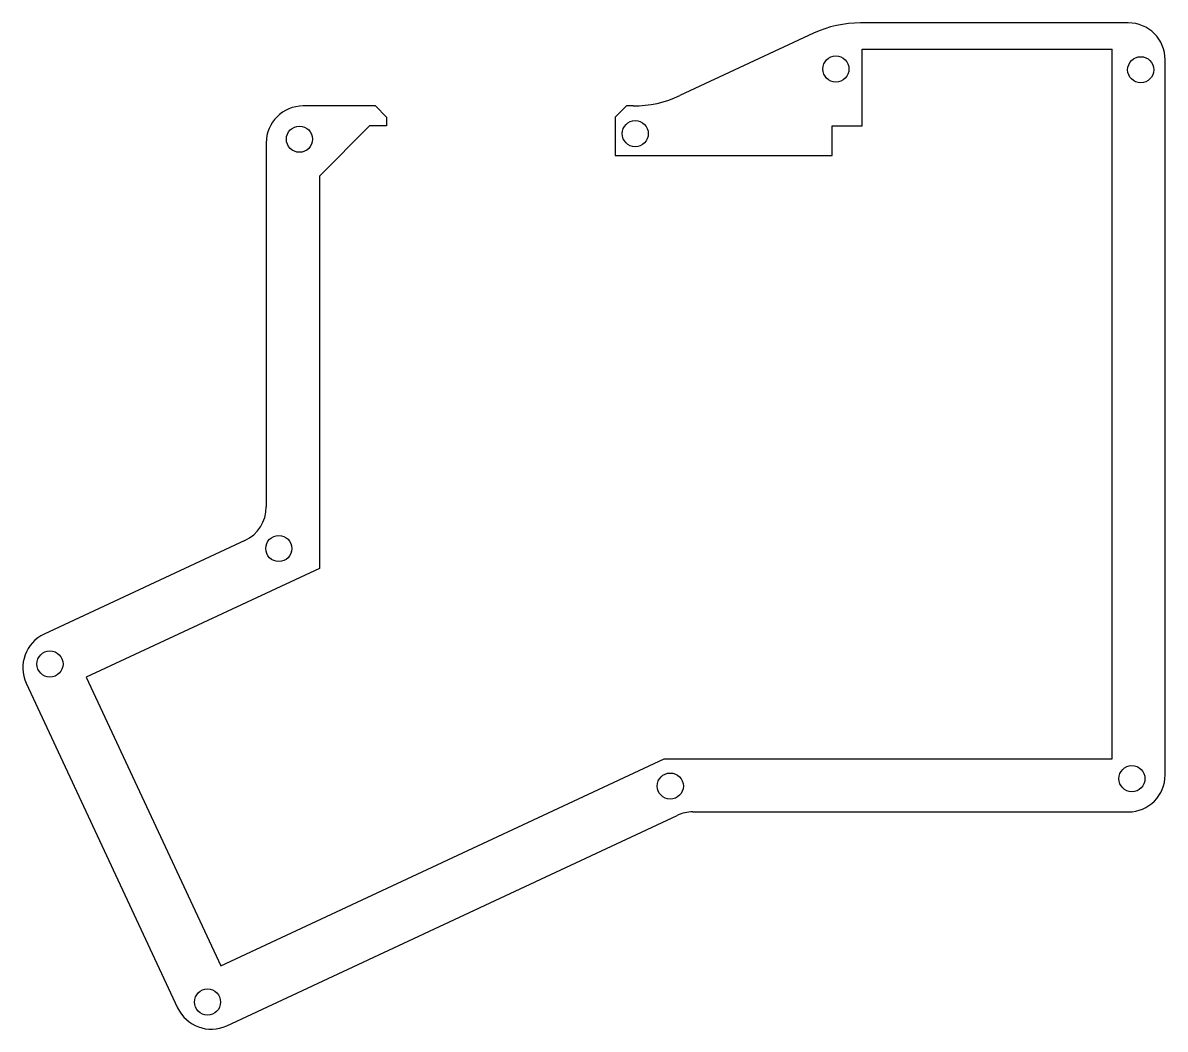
# Model space of a CAD drawing. Extents: x 4.26 to 12, y 2.16 to 8.97.
import ezdxf

# ---------------------------------------------------------------- set-up
doc = ezdxf.new("R2010")
doc.units = 0
doc.linetypes.add('SLD-SOLID', pattern=[0])
doc.layers.get('0').update_dxf_attribs({"linetype": 'CONTINUOUS'})

msp = doc.modelspace()

# ---------------------------------------------------------------- linework, layer by layer
at = {"color": 7, "linetype": 'SLD-SOLID'}
for p, q in [((9.6141, 8.9011), (8.7086, 8.4788)), ((11.7454, 8.9713), (9.9311, 8.9713)), ((9.9423, 8.2736), (9.9423, 8.7938)), ((9.9423, 8.7938), (11.6354, 8.7938)), ((11.6354, 3.9885), (11.6354, 8.7938)), ((11.9954, 3.8785), (11.9954, 8.7213)), ((6.6454, 8.4086), (6.1554, 8.4086)), ((6.7204, 8.3336), (6.6454, 8.4086)), ((8.3454, 8.4086), (8.2704, 8.3336)), ((8.3916, 8.4086), (8.3454, 8.4086)), ((6.7204, 8.3336), (6.7204, 8.2736)), ((8.2704, 8.3336), (8.2704, 8.0736)), ((6.6057, 8.2736), (6.2654, 7.9333)), ((6.7204, 8.2736), (6.6057, 8.2736)), ((9.7404, 8.0736), (9.7404, 8.2736)), ((9.7404, 8.2736), (9.9423, 8.2736)), ((5.9054, 8.1586), (5.9054, 5.6933)), ((8.2704, 8.0736), (9.7404, 8.0736)), ((6.2654, 7.9333), (6.2654, 5.2772)), ((5.7611, 5.4668), (4.4009, 4.8323)), ((6.2654, 5.2772), (4.686, 4.5405)), ((4.28, 4.5001), (5.3053, 2.3019)), ((4.686, 4.5405), (5.5971, 2.587)), ((5.5971, 2.587), (8.6018, 3.9885)), ((8.6018, 3.9885), (11.6354, 3.9885)), ((5.6375, 2.1811), (8.6905, 3.6051)), ((8.7962, 3.6285), (11.7454, 3.6285))]:
    msp.add_line(p, q, dxfattribs=at)
for centre in [(9.7648, 8.6588), (11.8298, 8.6538), (8.4054, 8.2211), (6.1304, 8.1836), (5.9906, 5.4121), (4.4401, 4.6299), (8.6428, 3.8035), (11.7704, 3.8535), (5.5077, 2.3412)]:
    msp.add_circle(centre, 0.0885, dxfattribs=at)
for centre, radius, start, end in [((9.9311, 8.2213), 0.75, 90, 115), ((11.7454, 8.7213), 0.25, 0, 90), ((8.3916, 9.1586), 0.75, 270, 295), ((6.1554, 8.1586), 0.25, 90, 180), ((5.6554, 5.6933), 0.25, 295.00635, 0), ((4.5066, 4.6058), 0.25, 115.00635, 205.00635), ((11.7454, 3.8785), 0.25, 270, 0), ((8.7962, 3.3785), 0.25, 90, 115.00635), ((5.5319, 2.4076), 0.25, 205.00635, 295.00635)]:
    msp.add_arc(centre, radius, start, end, dxfattribs=at)

doc.saveas('drawing.dxf')
